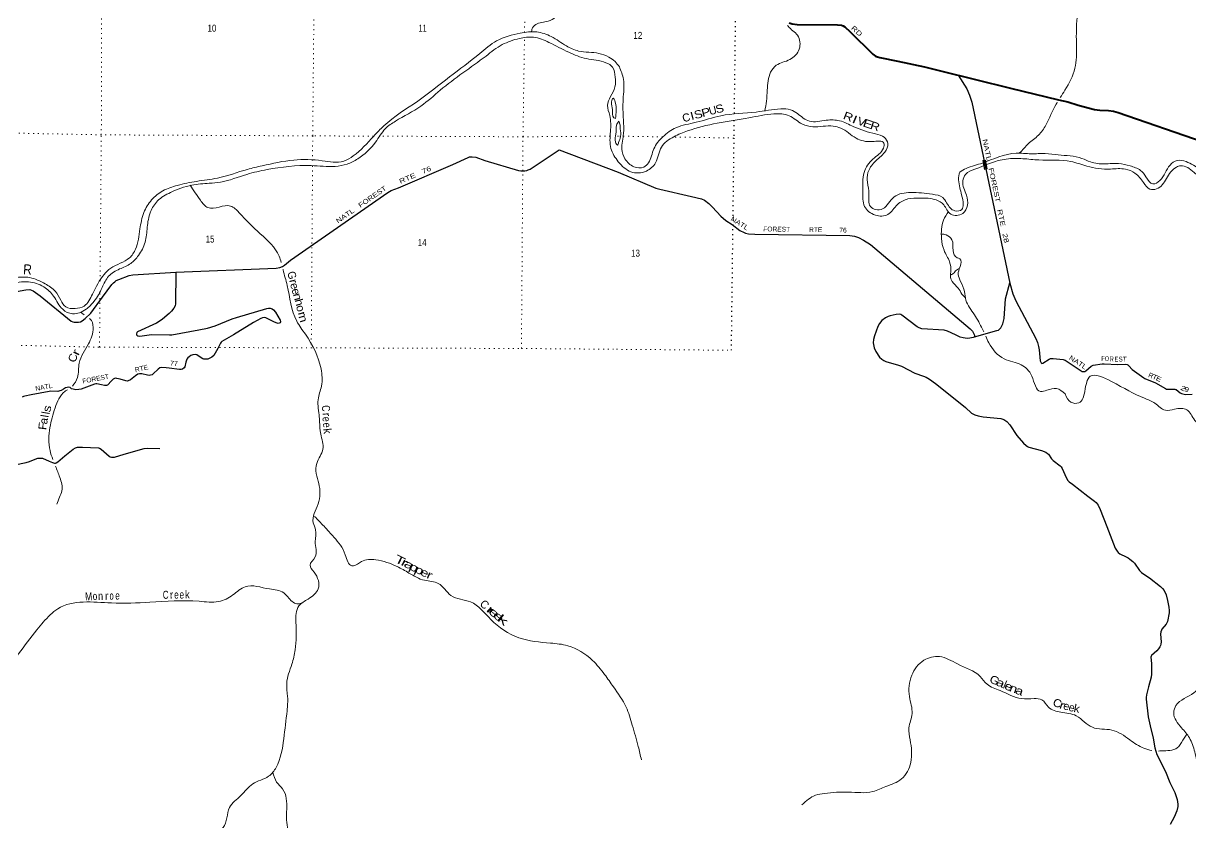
# Model space of a CAD drawing. Header units: feet. Extents: x -254670 to 6, y -549186 to -364975.
# Drawn here: x -236141 to -206975, y -402279 to -382311 of the extents above; entities that cross this region are included whole.
import ezdxf
from ezdxf.enums import TextEntityAlignment as Align

# ---------------------------------------------------------------- set-up
doc = ezdxf.new("R2010")
doc.units = ezdxf.units.FT
doc.header["$LTSCALE"] = 80
doc.linetypes.add('DOTTED', pattern=[1.5, 0.3, -1.2])
for name, color, linetype, lineweight in [('26', 7, 'Continuous', 40), ('29', 7, 'Continuous', 25), ('31', 7, 'Continuous', 13), ('39', 7, 'Continuous', 13), ('6', 7, 'DOTTED', 25), ('7', 7, 'DOTTED', 13)]:
    doc.layers.add(name, color=color, linetype=linetype, lineweight=lineweight)
for name, color, linetype in [('27', 7, 'Continuous'), ('30', 7, 'Continuous'), ('41', 7, 'Continuous')]:
    doc.layers.add(name, color=color, linetype=linetype)

msp = doc.modelspace()

# ---------------------------------------------------------------- linework, layer by layer
at = {"layer": '26'}
msp.add_lwpolyline([(-217008.16, -382298.16), (-216931.63, -382321.53), (-216803.51, -382340.59), (-215795.97, -382349.83), (-215700.86, -382356.98), (-215660.81, -382372.4), (-215617.43, -382400.27), (-215485.16, -382522.99), (-214920.09, -383084.26), (-214851.93, -383130.55), (-214801.27, -383149.23), (-214741.6, -383164.84), (-214288.15, -383255.8), (-213622.04, -383401.25), (-213226.8, -383498.17), (-211477.34, -383928.22), (-210279.6, -384223), (-210042.84, -384271.51), (-209784.07, -384354.19), (-209378.81, -384461.17), (-209242, -384476.33), (-209025.61, -384485.7), (-208900.03, -384507.15), (-208788.85, -384536.21), (-206666.58, -385274.13)], dxfattribs=at)
at = {"layer": '29'}
for points in [[(-212783.77, -383607.08), (-212566.18, -383947.85), (-212499.32, -384102.03), (-212444.21, -384282.05), (-211493.11, -388798.08), (-211416.64, -389070.5), (-211344.59, -389244.9), (-210842.86, -390182.36), (-210799.91, -390282.21), (-210772.9, -390381.31), (-210760.44, -390468.06), (-210734.2, -390741.26), (-210713.25, -390788.96), (-210692.99, -390804.73), (-210670.67, -390802), (-210508.42, -390698.87), (-210473.72, -390685.18), (-210443.14, -390680.85), (-210411.63, -390680.85), (-210164.03, -390705.76), (-210110.02, -390725.9), (-209683.47, -391005.17), (-209647.1, -391011.06), (-209622.7, -391005.17), (-209597.94, -390989.41), (-209463.95, -390874.06), (-209447.13, -390865.53), (-209413.37, -390854.27), (-209183.78, -390815.98), (-209136.99, -390814.49), (-208795.1, -390835.34), (-208604.17, -390829.49), (-208563.61, -390835.22), (-208545.65, -390845.26), (-208523.14, -390863.28), (-208432.54, -390958.73), (-208147.75, -391169.81), (-208122.49, -391185.35), (-207849.63, -391294.68), (-207600.08, -391437.22), (-207578.28, -391446.44), (-207558.65, -391451.11), (-207374.08, -391451.11), (-207353.82, -391455.61), (-207334.73, -391461.46), (-207233.21, -391540.57), (-207202.25, -391557.24), (-207169.25, -391570.48), (-207136.11, -391577.25), (-207102.94, -391579.77), (-206939.77, -391571.06)], [(-232335.44, -388528.06), (-229821.31, -388430.81), (-229736.56, -388414.44), (-229663.28, -388382.57), (-229617.92, -388351.12), (-229467.32, -388228.56), (-227037.52, -386537.69), (-226949.92, -386486.06), (-226765.48, -386418.65), (-225411.46, -385833.42), (-225027.73, -385663.6), (-224991.1, -385647.18), (-224927.82, -385641.9), (-224832.05, -385657.91), (-224609.43, -385734.71), (-223767.82, -385984.84), (-223708.5, -385995.39), (-223667.79, -385994.42), (-223613.59, -385995.39), (-223560.87, -385987.48), (-223523.96, -385974.29), (-223480.45, -385953.19), (-222754.35, -385474.12), (-221276.4, -386028.64)], [(-221276.4, -386028.64), (-220339.2, -386426.43), (-220235.66, -386453.45), (-219445.14, -386639.73), (-219195.82, -386692.18), (-219118.35, -386730.71), (-219015.76, -386813.79), (-218923.58, -386902.92), (-218715.53, -387131.43), (-218592.62, -387232.69), (-218430.65, -387336.49), (-218240.37, -387482.68), (-218132.33, -387538.98), (-218094.07, -387552.5), (-218023.18, -387566.01), (-217868.45, -387573.91), (-215489.65, -387607.34), (-215370.65, -387629.06), (-215277.06, -387661.26), (-215150.08, -387723.65), (-214973.66, -387838.36), (-212483.97, -389944.18), (-212427.79, -389998.31), (-212397.4, -390047.86), (-212376.03, -390097.4), (-212372.48, -390120.73), (-212376.04, -390135.75)], [(-236689.03, -389076.86), (-236078.36, -388965.85), (-235978.15, -388963.14), (-235937.29, -388973.69), (-235899.31, -388992.03), (-235719.86, -389122.44), (-234943.38, -389751.9), (-234903.83, -389767.73), (-234869, -389773.93), (-234816.83, -389778.28), (-234766.74, -389775.64), (-234716.65, -389765.09), (-234670.9, -389742.2), (-234595.38, -389685.95), (-234458.18, -389548.3), (-234165.65, -389148.9), (-233932.98, -388838.99), (-233890.16, -388791.67), (-233858.52, -388765.29), (-233821.61, -388738.91), (-233753.52, -388708.83), (-233494.7, -388612.28), (-233406.92, -388592.69), (-232335.44, -388528.06)], [(-232335.44, -388528.06), (-232339.41, -389316.9), (-232346.39, -389367.44), (-232377.41, -389426.69), (-232440.67, -389499.97), (-232500.49, -389561.52), (-232665.16, -389699.89), (-232743.73, -389756.04), (-232816.71, -389798.29), (-233289.96, -390019.16), (-233304.95, -390036.83), (-233316.17, -390063.78), (-233313.93, -390084), (-233305.35, -390101.15), (-233280.25, -390119.94), (-233231.13, -390126.09), (-232995.15, -390090.74), (-232934.09, -390085.52), (-232490.06, -390095.23), (-232427.2, -390090.74), (-231758.72, -389967.18), (-231538.23, -389924.52), (-231347.86, -389867.83), (-230921.72, -389694.51), (-230817.62, -389659.46), (-230061.1, -389432.59), (-230015.08, -389425.85), (-229973.94, -389429.16), (-229927.53, -389439.33), (-229893.85, -389464.03), (-229840.3, -389522.94), (-229724.47, -389724.75), (-229716.51, -389756.05), (-229718.75, -389776.27), (-229727.73, -389794.24), (-229747.89, -389804.65), (-229772.63, -389807.71), (-229799.57, -389803.22), (-229866.4, -389775.18), (-230080.43, -389664.41), (-230122.83, -389659.46), (-230163.24, -389663.95), (-230203.69, -389680.98), (-230394.87, -389786.95), (-230887.94, -390092.71)], [(-212378.14, -390144.62), (-211815.74, -389988.39), (-211778.83, -389974.54), (-211760.37, -389960.69), (-211721.92, -389917.6), (-211683.51, -389852.35), (-211666.56, -389814.49), (-211636.81, -389686.12), (-211597.49, -389194.67), (-211494.88, -388791.79)], [(-212376.04, -390135.75), (-212386.32, -390148.43), (-212407.54, -390158.21), (-212491.93, -390178.48), (-212559.46, -390182.99), (-212662.36, -390169.55), (-212731.65, -390149.2), (-212852.49, -390093.73), (-213051.25, -389998.31), (-213130.57, -389975.04), (-213694.98, -389939.77), (-213761.86, -389921.73), (-213812.02, -389894.72), (-214190.15, -389599.69), (-214219.41, -389586.18), (-214246, -389576.55), (-214329.69, -389581.68), (-214480.49, -389615.46), (-214536.76, -389635.73), (-214601.58, -389665.98), (-214689.81, -389732.57), (-214752.61, -389809.28), (-214791.1, -389881.21), (-214874.38, -390117.69), (-214903.64, -390210.03), (-214906.52, -390289.76), (-214882.26, -390419.49), (-214845.22, -390505.04), (-214747.21, -390649.21), (-214693.2, -390701), (-214643.68, -390734.79), (-214593.27, -390760), (-214274.56, -390847.39), (-214202.39, -390873.59), (-213866.73, -391046.94), (-213647.73, -391122.16), (-213584.4, -391149.6), (-213496.93, -391203.24), (-213349.17, -391308.08), (-213152.94, -391465.82)], [(-230887.94, -390092.71), (-231181.29, -390261.46), (-231201.5, -390274.94), (-231219.45, -390298.28), (-231282.05, -390433.84), (-231345.17, -390551.23), (-231378.84, -390609.63), (-231428.55, -390648.57), (-231485.48, -390679.26), (-231532.62, -390697.23), (-231604.81, -390702.59), (-231633.64, -390701.72), (-231660.58, -390692.74), (-231772.82, -390616.37), (-231806.81, -390595.97), (-231846.9, -390587.16), (-231907.51, -390596.15), (-231954.66, -390609.63), (-231999.04, -390639.79), (-232030.98, -390668.03), (-232055.68, -390701.72), (-232081.83, -390777.11), (-232107.31, -390888.16), (-232126.41, -390920.89), (-232163.43, -390948.81), (-232197.1, -390957.8), (-232237.88, -390957.65), (-232499.06, -390926.51)], [(-232499.06, -390926.51), (-232573.99, -390917.58), (-232680.87, -390910.63), (-232732.51, -390919.61), (-232770.05, -390947.32), (-232894.89, -391066.1), (-232925.57, -391088.08), (-232961.48, -391099.31), (-232997.4, -391106.05), (-233036.57, -391100.5), (-233183.73, -391065.62), (-233217.51, -391066.28), (-233239.85, -391065.62), (-233278.01, -391076.85), (-233343.28, -391114.9), (-233467.82, -391213.63), (-233521.58, -391243.08), (-233544.02, -391247.57), (-233581.18, -391242.35), (-233723.72, -391202.58), (-233802.19, -391180.18), (-233831.37, -391177.93), (-233860.55, -391180.18), (-233898.72, -391202.64), (-233958.51, -391259.92), (-234019.94, -391332.93), (-234042.39, -391350.9), (-234064.9, -391358.88), (-234085.04, -391362.13), (-234114.22, -391359.88), (-234187.6, -391339.38), (-234301.67, -391314.96), (-234328.61, -391312.71), (-234364.76, -391321.24), (-234696.77, -391447.49), (-234754.04, -391458.93), (-234826.97, -391463.21), (-234895.1, -391453.25), (-234936.97, -391440.75), (-234974.01, -391409.3), (-235007.18, -391399.8), (-235045.85, -391407.06), (-235084.01, -391420.53), (-235137.89, -391449.74), (-235194.01, -391483.43), (-235230.47, -391495.37), (-235277.07, -391505.89), (-235454.4, -391502.73), (-235499.32, -391505.89), (-235949.54, -391592.82)], [(-235949.54, -391592.82), (-236104.31, -391622.7), (-236140.23, -391631.68), (-236168.45, -391648.59)], [(-213152.94, -391465.82), (-212605, -391906.29), (-212449.2, -392047.81), (-212366.18, -392094.91), (-212280.4, -392119.88), (-212159.51, -392140.75), (-211716.59, -392182.94), (-211639.12, -392207.21), (-211590.54, -392239.25), (-211565.79, -392259.52), (-211496.07, -392336.84), (-211314.8, -392607.29), (-211148.28, -392800.04), (-211087.51, -392858.59), (-211053.75, -392878.86), (-211021.05, -392894.72), (-210698.25, -392983.66), (-210592.34, -393027.51), (-210552.96, -393054.54), (-210528.51, -393077.37), (-210456.18, -393189.66), (-210414.04, -393234.87), (-210236.74, -393362.77), (-210210.28, -393393.48), (-210188.34, -393428.39), (-210121.11, -393578.49), (-210049.91, -393721.18), (-210030.93, -393745.83), (-210011.08, -393763.97), (-209927.35, -393820.94), (-209543.59, -394122.18)], [(-235927.45, -393232), (-235783.29, -393177.12), (-235747.37, -393170.38), (-235708.19, -393171.33), (-235662.07, -393177.12), (-235499.64, -393245.96), (-235412.89, -393282.7), (-235363.5, -393296.17), (-235341.05, -393298.42), (-235325.34, -393293.93), (-235280.44, -393269.22), (-235102.45, -393118.39), (-234898.17, -392948.44), (-234840.44, -392914.31), (-234786.57, -392900.83), (-234663.48, -392897.11), (-234263.51, -392918.8), (-234238.82, -392923.29), (-234200.45, -392944.7), (-233995.51, -393121.51), (-233973.92, -393138.93), (-233940.25, -393150.17), (-233902.09, -393152.41), (-233864.82, -393145.11), (-233625.74, -393071.78), (-233120.87, -392934.52), (-233040.75, -392926.4), (-232732.4, -392936.07)], [(-236352.37, -393338.85), (-236070.83, -393281.27), (-235989.82, -393255.74), (-235927.45, -393232)], [(-209543.59, -394122.18), (-209376.92, -394248.19), (-209338.22, -394283.39), (-209312.22, -394314.63), (-209287.46, -394348.41), (-209232.04, -394456.88), (-209071.06, -394877.71), (-208859.5, -395419.38), (-208814.23, -395498.14), (-208786.09, -395534.17), (-208748.85, -395562.8), (-208582.82, -395634.41), (-208534.01, -395667.05), (-208493.49, -395694.08), (-208419.52, -395756.17), (-208380.95, -395795.43), (-208250.41, -395980.1), (-208204.06, -396028.91), (-208144.62, -396074.7), (-208004.74, -396165.02), (-207732.02, -396375.99), (-207679.83, -396426.04), (-207639.32, -396475.59), (-207587.55, -396585.94), (-207549.96, -396730.75), (-207517.77, -396899), (-207508.77, -396977.82), (-207510.1, -397036.18), (-207557.16, -397252.59), (-207570.66, -397288.63), (-207590.77, -397324.57), (-207692.21, -397446.28), (-207705.71, -397473.31), (-207720.27, -397510.19), (-207725.97, -397570.15), (-207710.21, -397763.84), (-207716.73, -397821.34), (-207725.41, -397851.68), (-207746.23, -397889.96), (-207778.3, -397940.64), (-207817.71, -397983.1), (-207950.49, -398102.8), (-207964.66, -398122.41), (-207969.62, -398147.84), (-207957.27, -398307.14), (-207954.98, -398567.88), (-207964.2, -398646.31), (-208027.25, -398884.62)], [(-208027.25, -398884.62), (-208079.91, -399083.63), (-208088.32, -399155.14), (-208088.91, -399196.24), (-208036.9, -399635.29), (-207987.83, -399860.51), (-207911.77, -400168.23), (-207872.83, -400407.92), (-207823.1, -400578.44), (-207607.84, -401003.72), (-207492.99, -401273.63), (-207371.87, -401527.53), (-207312.39, -401700.68), (-207294.38, -401813.29), (-207294.38, -401871.84), (-207316.89, -401979.95), (-207388.92, -402142.11), (-207487.95, -402322.28)]]:
    msp.add_lwpolyline(points, dxfattribs=at)
at = {"layer": '31'}
for p, q in [((-212113.11, -385843.81), (-212112.76, -385843.74)), ((-212102.66, -385725.64), (-212056.79, -385948.22)), ((-212056.79, -385948.22), (-212123.56, -385961.98))]:
    msp.add_line(p, q, dxfattribs=at)
msp.add_lwpolyline([(-212123.56, -385961.98), (-212169.43, -385739.4), (-212102.66, -385725.64)], dxfattribs=at)
msp.add_lwpolyline([(-212159.98, -385745.61), (-212108.88, -385735.08), (-212066.23, -385942), (-212117.33, -385952.53)], close=True, dxfattribs=at)
at = {"layer": '39'}
for p, q in [((-234711.63, -389528.35), (-234621.36, -389590.97)), ((-212145.12, -390020.21), (-212185.25, -389933.69))]:
    msp.add_line(p, q, dxfattribs=at)
for points in [[(-202909.31, -373589.58), (-202928.3, -374114.14), (-202982.55, -374569.89), (-203009.46, -375237.11), (-203398.84, -375499.97), (-203878.43, -375726.54), (-204119.01, -376029.33), (-204547.89, -376401.9), (-204975.91, -376557.33), (-205525.53, -376791.64), (-205908.31, -377172.84), (-206529.52, -377806.38), (-206822.34, -378373.71), (-206928.98, -378840.85), (-206901.35, -379183.03), (-206958.02, -379365.29), (-207433.73, -379632.71), (-207847.32, -379760.17), (-208450.46, -379939.51), (-208604.37, -380182.86), (-208807.11, -380471.85), (-209027.73, -380897.33), (-209299.27, -381070.83), (-209673.68, -381578.81), (-209819.22, -382252.57), (-209829.37, -382867.73), (-209864.96, -383432.29), (-210115.35, -383982.06), (-210233.68, -384166.3)], [(-222322.14, -377672.55), (-222204.85, -377881.87), (-222125.9, -378207.27), (-222406.46, -378568.76), (-222481.3, -379155.18), (-222403.97, -379573.13), (-222410.37, -379822.6), (-222512.47, -380010.03), (-222589.7, -380274.38), (-222586.28, -380882.27), (-222536.57, -381380.26), (-222696.45, -381987.36), (-223029.85, -382257.37), (-223339.76, -382338.58), (-223434.6, -382457.71), (-223442.65, -382519.06)], [(-217051.02, -382361.21), (-217034.23, -382384.18), (-216796.11, -382610.39), (-216754.42, -382952.74), (-216990.97, -383215.16), (-217328.43, -383359.67), (-217469.33, -383530.8), (-217553.61, -383978.13), (-217575.33, -384253.32), (-217613.45, -384499.73)], [(-252886.3, -386301.3), (-252576.83, -386716.54), (-252174.28, -387128.33), (-252005.66, -387372.04), (-251963.98, -387612.79), (-251964.56, -388031.55), (-251870.62, -388284.71), (-251645.49, -388520.84), (-251393.99, -388741.14), (-251085.98, -388953.85), (-250906.53, -389129.52), (-250767.64, -389326.93), (-250462.73, -389455.46), (-250019.17, -389438.78), (-249666.13, -389223.05), (-249356.87, -388956.9), (-249176.77, -388890.14), (-248921.93, -388990.24), (-248602.24, -389241.11), (-247922.15, -389887.41), (-247398.96, -390508.48), (-247102.46, -390851.34), (-246840.77, -391061.7), (-246525.77, -391188.3), (-246340.06, -391343.99), (-246153.86, -391637.93), (-245941.26, -391914.03), (-245753.1, -392029.66), (-245470.51, -391989.72), (-244494.11, -391534.26), (-243981.5, -391285.68), (-243633.46, -391158.07), (-243308.54, -390934.12), (-242837.36, -390422.75), (-242363.89, -389703.02), (-242143.45, -389450.22), (-241822.74, -389242.27), (-241211.81, -388850.17), (-240895.4, -388483.89), (-240625.01, -388087.21), (-240328.63, -387893.1), (-240027.6, -387825.24), (-239689.87, -387901.93), (-239313.28, -388109.15), (-238753.23, -388494.07), (-238438.82, -388674.77), (-237821.21, -388773.61), (-237118.43, -388825.01), (-236876.39, -388806.8), (-236352.88, -388666.5), (-235984.04, -388663.27), (-235594.76, -388816.49), (-235344.9, -389002.71), (-235206.31, -389228.17), (-235081.17, -389393.41), (-234849.84, -389433.23), (-234625.48, -389372.81), (-234414.61, -389073.86), (-234123.02, -388583.17), (-233958.05, -388426.13), (-233491.74, -388173.19), (-233338.18, -387953.95), (-233227.8, -387447.87), (-233128.56, -387037.88), (-232937.67, -386722.75), (-232655.04, -386496.47), (-232294.8, -386358.94), (-231814.05, -386258.38), (-231291.2, -386178.18), (-230541.11, -385959.45), (-230175.35, -385870.04), (-229383.76, -385725.76), (-228672.54, -385743.15), (-228134.56, -385753.23), (-227897.33, -385622.79), (-227388.09, -385131.74), (-227133.31, -384871.19), (-226288.12, -384252.45), (-225495.52, -383651.34), (-224737.33, -383063.99), (-224316.66, -382746.59), (-223726.1, -382556.71), (-223314.63, -382525.75), (-222951.13, -382640.71), (-222572.83, -382875.99), (-222267.9, -383002.52), (-221758.68, -383062.47), (-221515.82, -383152.46), (-221355.87, -383267.88), (-221249.92, -383395.47)], [(-221275.42, -385772.43), (-221460.39, -385437.02), (-221471.85, -385014.17), (-221489.58, -384611.3), (-221545.26, -384360.43), (-221472.32, -384142.58), (-221358.82, -383901), (-221354.06, -383652.59), (-221417.87, -383407.66), (-221583.89, -383294.21), (-222074.48, -383190.32), (-222514.12, -383034.72), (-223009.17, -382786.53), (-223392.67, -382657.4), (-223747.71, -382688.78), (-224174.65, -382843.84), (-224580.84, -383127.29), (-225726.9, -383982.19), (-226206.86, -384377.29), (-226845.85, -384755.15), (-227095.79, -384941.6), (-227341.34, -385278.36), (-227785.28, -385695.76), (-228048.73, -385828.02), (-228353.66, -385883.82), (-228954.02, -385865.25), (-230053.46, -385965.14), (-230554.57, -386083.57), (-231215.71, -386276.93), (-231496.14, -386304.87), (-231931.97, -386351.66), (-232466.06, -386537.97), (-232788.81, -386747.91), (-232965.16, -387023.08), (-233045.95, -387405.16), (-233100.46, -387779.43), (-233265.32, -388108.78), (-233456.97, -388309.7), (-233736.61, -388447.84), (-234010.68, -388630.1), (-234170.96, -388909.4), (-234376.36, -389260.49), (-234573.97, -389453.35), (-234911.78, -389567), (-235158.43, -389454.94), (-235384.58, -389128.64), (-235631.92, -388896.35), (-236015.42, -388767.23), (-236471.46, -388819.88), (-237010.72, -388926), (-237816.73, -388915.9), (-238448.01, -388776.89), (-238790.74, -388605.99), (-239495.24, -388161.87), (-239864.17, -387990.78), (-240093.61, -387963), (-240343.22, -388119.4), (-240637.24, -388465.81), (-240945.61, -388834.15), (-241305.27, -389101.92), (-242055.94, -389555.07), (-242231.89, -389794.18), (-242474.07, -390191.07), (-242719.53, -390519.81), (-243255.43, -391052.74), (-243590.23, -391258.58), (-243976.69, -391397.92), (-244386.04, -391603.2), (-245429.52, -392110.25), (-245758.56, -392159.85), (-246168.71, -391888.27), (-246359.16, -391614.33), (-246487.67, -391388.96), (-246641.84, -391297.63), (-246912.52, -391171.36), (-247175.85, -390926.93), (-247827, -390214.72), (-248239.04, -389748.77), (-248971.84, -389130.12), (-249190.76, -389062.34), (-249365.57, -389197.27), (-250000.44, -389567.15), (-250472.64, -389623.69), (-250942.57, -389473.87), (-251164.71, -389331.94), (-251402.02, -388921.4), (-251762.99, -388576.05), (-252035.33, -388235.38), (-252148.41, -387889.9), (-252080.44, -387573.84), (-252134.7, -387377.08)], [(-221249.92, -383395.47), (-221148.65, -383709.3), (-221155.24, -384207.88), (-221147.93, -384718.7), (-221144.42, -385060.57), (-221185.76, -385452.13), (-221108.59, -385694.4), (-220888.18, -385892.24), (-220635.14, -385901.48), (-220523.24, -385796.34), (-220385.97, -385444.19), (-220162.98, -385143.4), (-219834.53, -384920.36), (-219334.43, -384783.94), (-218711.38, -384618.93), (-217830.11, -384527.57), (-217218.23, -384446.86), (-216969.42, -384472.14), (-216797.87, -384566.81), (-216500.99, -384755.57), (-216078.74, -384732.78), (-215747.37, -384745.02), (-215393.71, -384894.29), (-214847.55, -385074.14), (-214629.65, -385157.34), (-214541.29, -385313.29), (-214616.46, -385527.48), (-214876.95, -385777.53), (-215037.16, -386040.91), (-215050.39, -386282.03), (-215014.07, -386574.05), (-214978.01, -386886.17), (-214844.4, -386962.26), (-214671.34, -386942.34), (-214382.11, -386646.41), (-213972.78, -386537), (-213428.84, -386580.09), (-213166.76, -386665.86), (-212979.34, -386927.62), (-212869.67, -386991.35), (-212692.44, -386959.42), (-212660.71, -386839.17), (-212697.69, -386597.42), (-212773.13, -386224.47), (-212738.44, -386031.88), (-212584.25, -385935.67), (-212177.94, -385800.17), (-211338.66, -385553.6), (-210960.15, -385569.87), (-210606.45, -385564.31), (-210283.38, -385596.56), (-209693.82, -385684.47), (-209477.97, -385771.66), (-209121, -385822.44), (-208775.28, -385812.75), (-208488.74, -385872.69), (-208227.01, -385984.59), (-208092.53, -386147.16), (-207916.05, -386324.33), (-207748.16, -386240), (-207489.88, -385853.2), (-207313.51, -385734.79), (-207090.89, -385765.77), (-206739.98, -385971.3), (-206296.13, -386290.61), (-206206.05, -386315.88), (-205968.91, -386160.04), (-205703.13, -385966.36), (-205558.89, -385998.35), (-205284.77, -385933.47), (-204955.76, -385668.21), (-204699.61, -385595.05), (-204239.44, -385590.84), (-203957.69, -385709.03), (-203753.84, -386095.66), (-203574.67, -386373.41), (-203311.51, -386529.57), (-203201.22, -386394.24), (-203039.93, -386048.43), (-202797.3, -385782.07), (-202491.84, -385777.9), (-202143.95, -385756.18), (-201918.07, -385389.07), (-201657.69, -385147.07), (-201270.14, -385013.25), (-200998.71, -385151.41), (-200798.69, -385523.92), (-200716.11, -385812.51), (-200436.72, -385956.81), (-200254.05, -385818.37), (-200144.8, -385457.83)], [(-221344.88, -384692.2), (-221329.08, -384494.3), (-221350.88, -384277.75), (-221408.21, -384177.13), (-221443.55, -384275.04), (-221419.45, -384465.57), (-221385.41, -384671.64), (-221344.88, -384692.2)], [(-210307.15, -384280.4), (-210334.91, -384327.13), (-210593.07, -384856.7), (-210777.2, -385105.7), (-211029.1, -385313.63), (-211139.2, -385434.89), (-211247.55, -385547.49)], [(-221276, -385771.39), (-220962.23, -386022), (-220574.16, -386000.78), (-220346.42, -385796.57), (-220198.53, -385400.32), (-219887.7, -385142.87), (-219544.22, -384998.44), (-218804.26, -384804.75), (-218010.85, -384672.06), (-217388.68, -384573.39), (-217007.54, -384620.45), (-216676.75, -384827.73), (-216416.44, -384895.38), (-215905.85, -384877.73), (-215719.66, -384928.35), (-215335.18, -385178.54), (-214926.42, -385264.16), (-214643.64, -385303.94), (-214651.32, -385428.51), (-214914.11, -385700.65), (-215133.56, -386037.67), (-215165.95, -386511.8), (-215122.65, -386884.33), (-214852.26, -387100.9), (-214540.64, -387086.76), (-214300.2, -386834.45), (-214039.22, -386699.02), (-213743.53, -386674.62), (-213336.31, -386724.03), (-213145.02, -386845.09), (-212971.29, -387078.53), (-212667.65, -387060.27), (-212550.43, -386856.66), (-212579.27, -386606.96), (-212666.95, -386247.94), (-212598.48, -386083.93), (-212371.75, -385956.11), (-211580.68, -385700.21), (-211170.73, -385691.86), (-210765.27, -385723.15), (-209966.09, -385761.44), (-209569.79, -385877.07), (-208976.02, -385950.96), (-208606.32, -385951.63), (-208366.53, -386051.19), (-208152.68, -386289.16), (-207992.08, -386452.05), (-207825.26, -386448.14), (-207580.7, -386187.84), (-207327.77, -385901.5), (-207224.86, -385868.63), (-206889.54, -386037.76), (-206340.08, -386422.76), (-206086.87, -386419.94), (-205802.62, -386196.33), (-205647.05, -386131.95), (-205329.61, -386133.97), (-205080.95, -386018.5), (-204921.43, -385807.38), (-204775.75, -385730.81), (-204375.98, -385735.89), (-204079.66, -385816.06), (-203881.94, -386057.85), (-203788.78, -386306.35), (-203874.16, -386381.67), (-204068.46, -386487.78), (-204090.51, -386636.3), (-203906.47, -386849.76), (-203591.42, -386879.9), (-203252.46, -386773.61), (-203133.68, -386604.21), (-203008.36, -386243.87), (-202817.72, -385958.75), (-202655.49, -385846.2), (-202510.96, -385856.08), (-202198.52, -385932.43), (-201965.45, -385780.56), (-201628.71, -385386.71), (-201350.27, -385146.95), (-201245.67, -385138.22), (-201052.64, -385279.41), (-200897.46, -385699.62), (-200752.25, -385962.85), (-200446.16, -386063.25), (-200212.95, -385901.33), (-200097.1, -385649.45), (-200051.33, -385378.59), (-199903.51, -385291.99), (-199757.47, -385340.09), (-199660.81, -385779.66), (-199549.2, -386000.24)], [(-221265.46, -384753.73), (-221320.99, -384857.02), (-221333.51, -385079.33), (-221347.77, -385275.58), (-221294.69, -385352.02), (-221269.82, -385283.61)], [(-221270.76, -385286.19), (-221217.8, -385140.06), (-221225.24, -384942.92), (-221237.76, -384826.14), (-221265.46, -384753.73)], [(-231972.06, -386357.25), (-231717.82, -386731.14), (-231529.52, -386915.52), (-230962.25, -386874.95), (-230753.44, -387039.56), (-230220.38, -387568), (-229750.39, -388129.57), (-229699.71, -388285.06)], [(-213028.76, -387009.7), (-213148.06, -387227.09), (-213200.38, -387688.9), (-213137.94, -387981.24), (-212997.13, -388272.58), (-212967.94, -388496.14), (-212977.59, -388618.67), (-212935.23, -388757.95), (-212784.71, -388922.73), (-212690.25, -389072.72), (-212611.21, -389158.15)], [(-212177.4, -389947.87), (-212377.63, -389591.44), (-212591.79, -389224.78), (-212629.18, -389013.18), (-212722.26, -388758.64), (-212782.25, -388584.96), (-212737.43, -388386.46), (-212740.88, -388191.38), (-212806.85, -388166.41), (-212912.97, -387986.11), (-212939.54, -387716.34), (-213082.61, -387595.89), (-213208.22, -387574.54)], [(-229654.17, -388461.46), (-229651.56, -388471.42), (-229549.52, -388859.61), (-229311.13, -389749.29), (-229093.13, -390079.09), (-228703.07, -390943.21), (-228692.47, -391372.09), (-228777.09, -391712.79), (-228746.41, -392146.05), (-228740.47, -392266.91), (-228709.53, -392571.36), (-228657.7, -392948.63), (-228809.13, -393304.28), (-228823.66, -393557.63), (-228759.49, -393806.3), (-228776.54, -394317.23), (-228897.77, -394790.14), (-228838.29, -394962.24), (-228849.58, -395259.92), (-228848.21, -395640.35), (-228978.8, -395843.4), (-228877.07, -396020.25), (-228773.57, -396440.67), (-229021.96, -396692.01), (-229258.88, -396865.05), (-229330.6, -397274.41), (-229348.76, -397962.44), (-229431.69, -398321.28), (-229561.05, -398798.08), (-229538.67, -399130.56), (-229552.93, -399482.53), (-229635.83, -400183.54), (-229825.84, -400898.8), (-230013.19, -401118.99), (-230409.7, -401309.41), (-230703.14, -401600.24), (-230988.65, -401899.24), (-231152.7, -402399.59), (-231340.09, -402507.07), (-231576.97, -402563.38), (-232188.56, -402830.61), (-232441.01, -403313.35), (-232836.36, -403437.37)], [(-212977.63, -388600.77), (-212886.18, -388543.42), (-212851.42, -388497.62), (-212749.24, -388431.61)], [(-234485.2, -389685.43), (-234477.67, -389690.65), (-234398.82, -389907.36), (-234514.95, -390319.98), (-234745.16, -390799.07), (-234789.83, -391160.58), (-234913.02, -391375.81)], [(-210109.23, -391570.64), (-210328.43, -391433.14), (-210566.09, -391476.37), (-210725.28, -391510.54), (-210945.17, -391121.69), (-211206.68, -390840.89), (-211632.7, -390692.72), (-212019.2, -390291.7), (-212096.4, -390125.26)], [(-214669.05, -411088.79), (-214306.27, -410536.88), (-214234.72, -410292.48), (-214248.59, -410125.41), (-214066.43, -410025.18), (-213789.42, -409893.97), (-213616.87, -409608.63), (-213432.43, -409488.32), (-213135.05, -409335.25), (-212906.86, -408793.24), (-212731.77, -408467.71), (-212395.36, -408250.8), (-211954.71, -408204.12), (-211867.12, -407961.93), (-211993.02, -407910.07), (-212136.55, -407520.17), (-212101.13, -407273.3), (-211879.42, -407069.01), (-211392.69, -406880.15), (-210880.32, -406727.8), (-210463.39, -406650.66), (-210184.97, -406412.9), (-209835.85, -406145.89), (-209592, -405787.05), (-209199.73, -405144.57), (-208943.15, -404582.82), (-208788.08, -404403.82), (-208513.95, -404186.12), (-208361.25, -403882.42), (-208262.44, -403551.91), (-208004.3, -403327.97), (-207841.78, -403496.93), (-207650.88, -403495.33), (-207151.77, -403282.49), (-206759.73, -402808.92), (-206446.83, -402394.65), (-206518.77, -402212.78), (-206614.35, -401843.6), (-206594.13, -401530.18), (-206682.93, -401255.59), (-206772.99, -400924.69), (-206874.01, -400511.21), (-207006.02, -400161.68), (-207203.61, -399909.84), (-207399.51, -399529.33), (-207342.95, -399355.12), (-206896.71, -399037.05), (-206761.94, -398873.89), (-206585.27, -398429.75), (-206396.33, -398424.1), (-206229.06, -398386.01), (-206189.45, -397974.31), (-206312.89, -397584.67), (-206383.21, -397280.16), (-206233.46, -397199.62), (-205895.13, -397141.58), (-205886.99, -396830.02), (-205830.68, -396370.28), (-205470.85, -396053.13), (-205210.35, -395803.09), (-205123.65, -395476.44), (-205033.83, -395369), (-204814.19, -395321.52), (-204548.37, -395276.63), (-204412.86, -395057.17), (-204510.94, -394876.97), (-204815.74, -394527.26), (-204916.53, -394248.5), (-205102.04, -393538.37), (-205322.8, -393366.66), (-205501.73, -393374.44), (-205598.12, -393218.39), (-205733.14, -392945.23), (-205811.15, -392918.1), (-205901.44, -392908.91), (-206035.52, -392716.19), (-206158.39, -392435.14), (-206425.15, -392399.58), (-206667.97, -392376.39), (-206870.96, -392229.04), (-207072.39, -391963.08), (-207375.6, -391949.18), (-207607.06, -391978.41), (-207867.94, -391802.18), (-208125.5, -391678.26), (-208955.79, -391257.53), (-209484.5, -391126.16), (-209622.11, -391504.44), (-209768.55, -391790.12), (-209965.26, -391775.55), (-210109.23, -391570.64)], [(-235041.38, -391462.86), (-235104.38, -391505.38), (-235349.59, -391919.81), (-235477.14, -392408.71), (-235475.14, -392982.36), (-235404.7, -393208.85)], [(-235335.73, -393373.91), (-235230.91, -393654.77), (-235176.28, -393987.81), (-235235.58, -394149.82), (-235303.13, -394321.75)], [(-228865.62, -394627.28), (-228629.09, -394875.27), (-228379.83, -395147.24), (-228097.27, -395588.85), (-227930.68, -395861.42), (-227892.42, -395864.09), (-227692.91, -395754.81), (-227335.3, -395712.65), (-226803.96, -395880.79), (-226506.39, -396042.9), (-226120.46, -396224.64), (-225773.07, -396305.08), (-225457.75, -396604.35), (-224970.61, -396763.68), (-224462.16, -397201.13), (-223762.53, -397659.97), (-222968.49, -397794.39), (-222540.16, -397858.11), (-221921.58, -398224.99), (-221619.25, -398574.36), (-221398.93, -398886.94)], [(-229197.66, -396798.71), (-229306.34, -396811.91), (-229426.28, -396753.49), (-229636.19, -396536.53), (-229989.38, -396441.9), (-230599.33, -396387.14), (-230905.31, -396589.18), (-231261.06, -396754.14), (-231746.89, -396749.82), (-232983.27, -396774.85), (-233941.26, -396790.58), (-235280.58, -396936.62), (-235468.71, -397086.35), (-235801.92, -397461.02), (-236264.08, -398058.89), (-236524.31, -398410.67), (-236743.73, -398734.96)], [(-216690.7, -401834.32), (-216347.94, -401593.37), (-216124.32, -401547.95), (-215523.11, -401515.36), (-214916.15, -401502.96), (-214588.98, -401376.42), (-214200.71, -401188.32), (-213968.17, -400773.04), (-213982.85, -400211.85), (-214013.01, -399909.86), (-213935.99, -399554.94), (-214002.7, -399129.83), (-213945.43, -398597.71), (-213639.09, -398223.58), (-213252.07, -398129.97), (-212798.41, -398314.68), (-212237.92, -398625.42), (-212061.65, -398818.68), (-211738.28, -398979.62), (-211200.43, -399179.48), (-210886.98, -399179.43), (-210690.48, -399210.08), (-210530.15, -399393.08), (-210216.4, -399521.73), (-209833.78, -399609.02), (-209431.73, -399897.64), (-208944.38, -399966.16), (-208497.52, -400209.1), (-208142.67, -400420.71), (-207949.23, -400479.98)], [(-221398.93, -398886.94), (-221080.76, -399389.85), (-220928.01, -399842.19), (-220776.35, -400376.96), (-220698.37, -400709.72)], [(-207777.95, -400489.1), (-207647.23, -400485.31), (-207274.09, -400377.44), (-207206.41, -400273.74), (-207070.76, -400068.05)], [(-229906.07, -401022.9), (-229812.16, -401267.36), (-229663.89, -401434.95), (-229571.39, -401678.06), (-229562.59, -402209.56), (-229526.71, -402461.77), (-229410.87, -402753.59), (-229186.57, -402839.96), (-229032.61, -403027.78), (-228638.47, -403431.06), (-228265.48, -403660.88), (-228062.3, -403915.96), (-227836.42, -404141.24), (-227498.29, -404289.95), (-227128.84, -404720.98), (-226848.25, -405045.82), (-226723.04, -405378.06), (-226558.82, -405441.26), (-226436.12, -405572.18), (-226351.18, -405672.27), (-226008.78, -405692.24), (-225741.41, -405851.82), (-225510.68, -406030.89), (-225119.34, -406248.95), (-224793.02, -406496.08), (-224569.51, -406626.73), (-224379.58, -406718.55)]]:
    msp.add_spline(points, degree=3, dxfattribs=at)
at = {"layer": '6'}
for points in [[(-218175.58, -365328.65), (-218221.85, -367051.35), (-218255.18, -368052.27), (-218263.44, -372322.96), (-218292.57, -373613.48), (-218324.95, -379860.41), (-218383.68, -384569.85)], [(-218385.73, -384734.07), (-218391.24, -385175.94), (-218457.33, -390477.4)]]:
    msp.add_lwpolyline(points, dxfattribs=at)
at = {"layer": '7'}
for p, q in [((-221273.02, -385129.35), (-221336.68, -385129.76)), ((-221216.44, -385130.26), (-221273.02, -385129.35)), ((-220166.77, -385147.23), (-221144.3, -385131.43)), ((-218391.24, -385175.94), (-219903.97, -385151.48)), ((-228916.33, -385867.69), (-228947.87, -390417.71)), ((-234238.14, -390401.22), (-234226.31, -389004.64)), ((-221319.02, -390453.91), (-218457.33, -390477.4))]:
    msp.add_line(p, q, dxfattribs=at)
for points in [[(-234224.15, -388748.99), (-234193.21, -385096.54), (-234180.7, -379801.36), (-234168.42, -373487.76)], [(-228791.8, -373523.85), (-228860.19, -379818.37), (-228911.17, -385122.95), (-228915.42, -385736.54)], [(-223618.38, -382537.41), (-223578.41, -379858.87), (-223507.67, -373546.27)], [(-223695.89, -390433.54), (-223657.29, -385144.85), (-223620.3, -382666.37)], [(-227391.03, -385129.29), (-228911.17, -385122.95), (-234193.21, -385096.54), (-239518.21, -384990.89), (-244842.78, -384975.82), (-249986.17, -384825.97), (-252873, -384510.22)], [(-221478.89, -385130.69), (-223657.29, -385144.85), (-227231.03, -385129.95)], [(-242477.42, -390202.13), (-239554.72, -390275.59), (-234238.14, -390401.22), (-228947.87, -390417.71), (-223695.89, -390433.54), (-221319.02, -390453.91)]]:
    msp.add_lwpolyline(points, dxfattribs=at)

# ---------------------------------------------------------------- texts
at = {"layer": '27', "width": 1.3}
msp.add_text('RD', height=120, rotation=317.145, dxfattribs=at).set_placement((-215467.79, -382443.62))
at = {"layer": '30'}
for s, rotation, width, p in [('NATL   FOREST   RTE   28', 281.893, 1.35, (-212176.31, -385214.44)), ('RTE   76', 23.375, 1.35, (-226719.95, -386320.75)), ('NATL   FOREST', 34.834, 1.25, (-228278.89, -387312.73)), ('NATL', 327.346, 1.2, (-218482.06, -387224.45)), ('77', 353.204, 1.05, (-232478.53, -390855.46)), ('NATL', 326.787, 1.2, (-210028.33, -390695.72)), ('RTE', 13.406, 1.05, (-233340.64, -391030)), ('NATL', 10.928, 1.05, (-235830.05, -391497.68))]:
    msp.add_text(s, height=120, rotation=rotation, dxfattribs=dict(at, width=width)).set_placement(p)
for s, rotation, p in [('FOREST', 359.195, (-217653.93, -387506.92)), ('RTE', 359.195, (-216510.27, -387522.99)), ('76', 359.195, (-215753.59, -387534.92)), ('FOREST', 10.82, (-234654.32, -391311.16))]:
    msp.add_text(s, height=120, rotation=rotation, dxfattribs=at).set_placement(p)
for s, rotation, width, p in [('F', 3.468, 0.8, (-209158.28, -390748.64)), ('O', 356.51, 0.7, (-209070.43, -390748.04)), ('R', 357.01, 0.7, (-208948.52, -390755.12)), ('E', 359.01, 0.7, (-208831.33, -390760.31)), ('S', 1.755, 0.75, (-208721.85, -390759.21)), ('T', 1.755, 0.85, (-208618.99, -390760.24)), ('R', 338.165, 1.05, (-207989.21, -391163.34)), ('T', 338.165, 1.3, (-207892.04, -391203.53)), ('E', 333.266, 1.25, (-207796.42, -391246.59)), ('2', 334.938, 1.4, (-207186, -391484.72)), ('9', 342.025, 1.2, (-207090.78, -391515.9))]:
    msp.add_text(s, height=120, rotation=rotation, dxfattribs=dict(at, width=width)).set_placement(p, align=Align.CENTER)
at = {"layer": '41'}
for s, rotation, p in [('U', 14.326, (-218893.33, -384582.83)), ('C', 15.064, (-219553.83, -384760.15)), ('l', 80.54, (-235507.86, -392137.92)), ('l', 80.54, (-235486.33, -392057.75)), ('r', 274.574, (-228661.97, -392090.81)), ('k', 276.311, (-228639.8, -392505.48)), ('r', 0.921, (-234059.46, -396712.48)), ('r', 1.15, (-232436.27, -396683.76)), ('C', 317.583, (-224684.12, -396901.87)), ('l', 336.817, (-211651.85, -398923.23)), ('e', 347.298, (-210099.6, -399462.53)), ('e', 347.298, (-209965.57, -399497.72))]:
    msp.add_text(s, height=200, rotation=rotation, dxfattribs=at).set_placement(p, align=Align.CENTER)
for s, height, rotation, width, p in [('S', 200, 14.326, 1.15, (-218719.39, -384538.41)), ('I', 200, 15.064, 1.25, (-219403.28, -384719.62)), ('S', 200, 15.342, 1.2, (-219251.98, -384678.36)), ('P', 200, 15.342, 1.25, (-219062.38, -384628.79)), ('R', 200, 338.601, 1.25, (-215565.04, -384733.98)), ('I', 200, 337.392, 1.5, (-215403.73, -384804.34)), ('V', 200, 341.719, 1.15, (-215226.42, -384864)), ('E', 200, 341.719, 1.35, (-215069.99, -384916.37)), ('R', 200, 341.828, 1.2, (-214890.02, -384976.94)), ('R', 250, 356.135, 0.9, (-236044.31, -388583.62)), ('G', 200, 284.728, 0.95, (-229524.1, -388630.17)), ('r', 200, 284.801, 1.2, (-229487.77, -388778.6)), ('e', 200, 284.801, 1.05, (-229458.01, -388896.92)), ('e', 200, 284.801, 1.05, (-229422.01, -389033.71)), ('n', 200, 285.199, 1.2, (-229381.47, -389164.88)), ('h', 200, 285.199, 1.15, (-229343.1, -389306.21)), ('o', 200, 287.199, 1.1, (-229307.95, -389458.73)), ('r', 200, 287.199, 1.25, (-229268.42, -389595.97)), ('n', 200, 286.599, 1.2, (-229241.81, -389715.05)), ('r', 200, 65.354, 1.5, (-234737.3, -390568.79)), ('C', 200, 70.354, 1.1, (-234810.7, -390701.28)), ('s', 200, 76.761, 1.25, (-235453.9, -391958.67)), ('C', 200, 274.118, 0.8, (-228678.72, -391936.17)), ('F', 200, 83.396, 1.2, (-235561.22, -392382.31)), ('a', 200, 80.129, 1.05, (-235536.58, -392259.09)), ('e', 200, 275.295, 0.85, (-228664.87, -392209.89)), ('e', 200, 275.295, 0.85, (-228652.65, -392357.18)), ('T', 200, 334.112, 1.6, (-226771.48, -395812.7)), ('r', 200, 331.47, 1.6, (-226662.07, -395866.87)), ('a', 200, 331.369, 1.55, (-226553.55, -395923.38)), ('p', 200, 334.041, 1.45, (-226425.63, -395989.75)), ('p', 200, 334.041, 1.45, (-226288.71, -396057.62)), ('e', 200, 335.527, 1.3, (-226153.27, -396123.42)), ('r', 200, 336.649, 1.45, (-226026.17, -396183.6)), ('M', 200, 2.218, 0.8, (-234506.06, -396724.77)), ('o', 200, 2.218, 0.75, (-234348.28, -396718.4)), ('n', 200, 0.921, 0.85, (-234210.06, -396714.76)), ('o', 200, 0.909, 0.7, (-233935.3, -396708.11)), ('e', 200, 0.909, 0.75, (-233786.69, -396706.01)), ('C', 200, 1.15, 0.75, (-232582.97, -396686.8)), ('e', 200, 1.169, 0.75, (-232313.54, -396683.27)), ('e', 200, 1.169, 0.75, (-232181.27, -396680.57)), ('k', 200, 1.169, 0.9, (-232041.43, -396677.81)), ('r', 200, 318.156, 2.1, (-224527.74, -397040.99)), ('e', 200, 321.008, 1.8, (-224440.88, -397113.74)), ('e', 200, 320.95, 1.8, (-224329.05, -397206.09)), ('k', 200, 320.95, 2, (-224223.87, -397291.43)), ('G', 200, 333.436, 1.15, (-211917.17, -398808.51)), ('a', 200, 335.955, 1.4, (-211766.71, -398875.49)), ('e', 200, 336.817, 1.3, (-211560.79, -398967.3)), ('n', 200, 340.048, 1.3, (-211431.71, -399020.99)), ('a', 200, 339.799, 1.3, (-211285.53, -399079.19)), ('C', 200, 340.263, 1.1, (-210339.15, -399386.78)), ('r', 200, 340.144, 1.35, (-210217.74, -399434.89)), ('k', 200, 349.044, 1.1, (-209837.94, -399525.04))]:
    msp.add_text(s, height=height, rotation=rotation, dxfattribs=dict(at, width=width)).set_placement(p, align=Align.CENTER)
at = {"layer": '7'}
for s, width, p in [('10', 0.85, (-231540.41, -382519.43)), ('11', 0.65, (-226266.45, -382517.44)), ('12', 0.85, (-220897.89, -382699.14)), ('15', 0.85, (-231587.38, -387787.81)), ('14', 0.85, (-226286.27, -387873.05)), ('13', 0.85, (-220955.77, -388139.45))]:
    msp.add_text(s, height=175, dxfattribs=dict(at, width=width)).set_placement(p)

doc.saveas('drawing.dxf')
